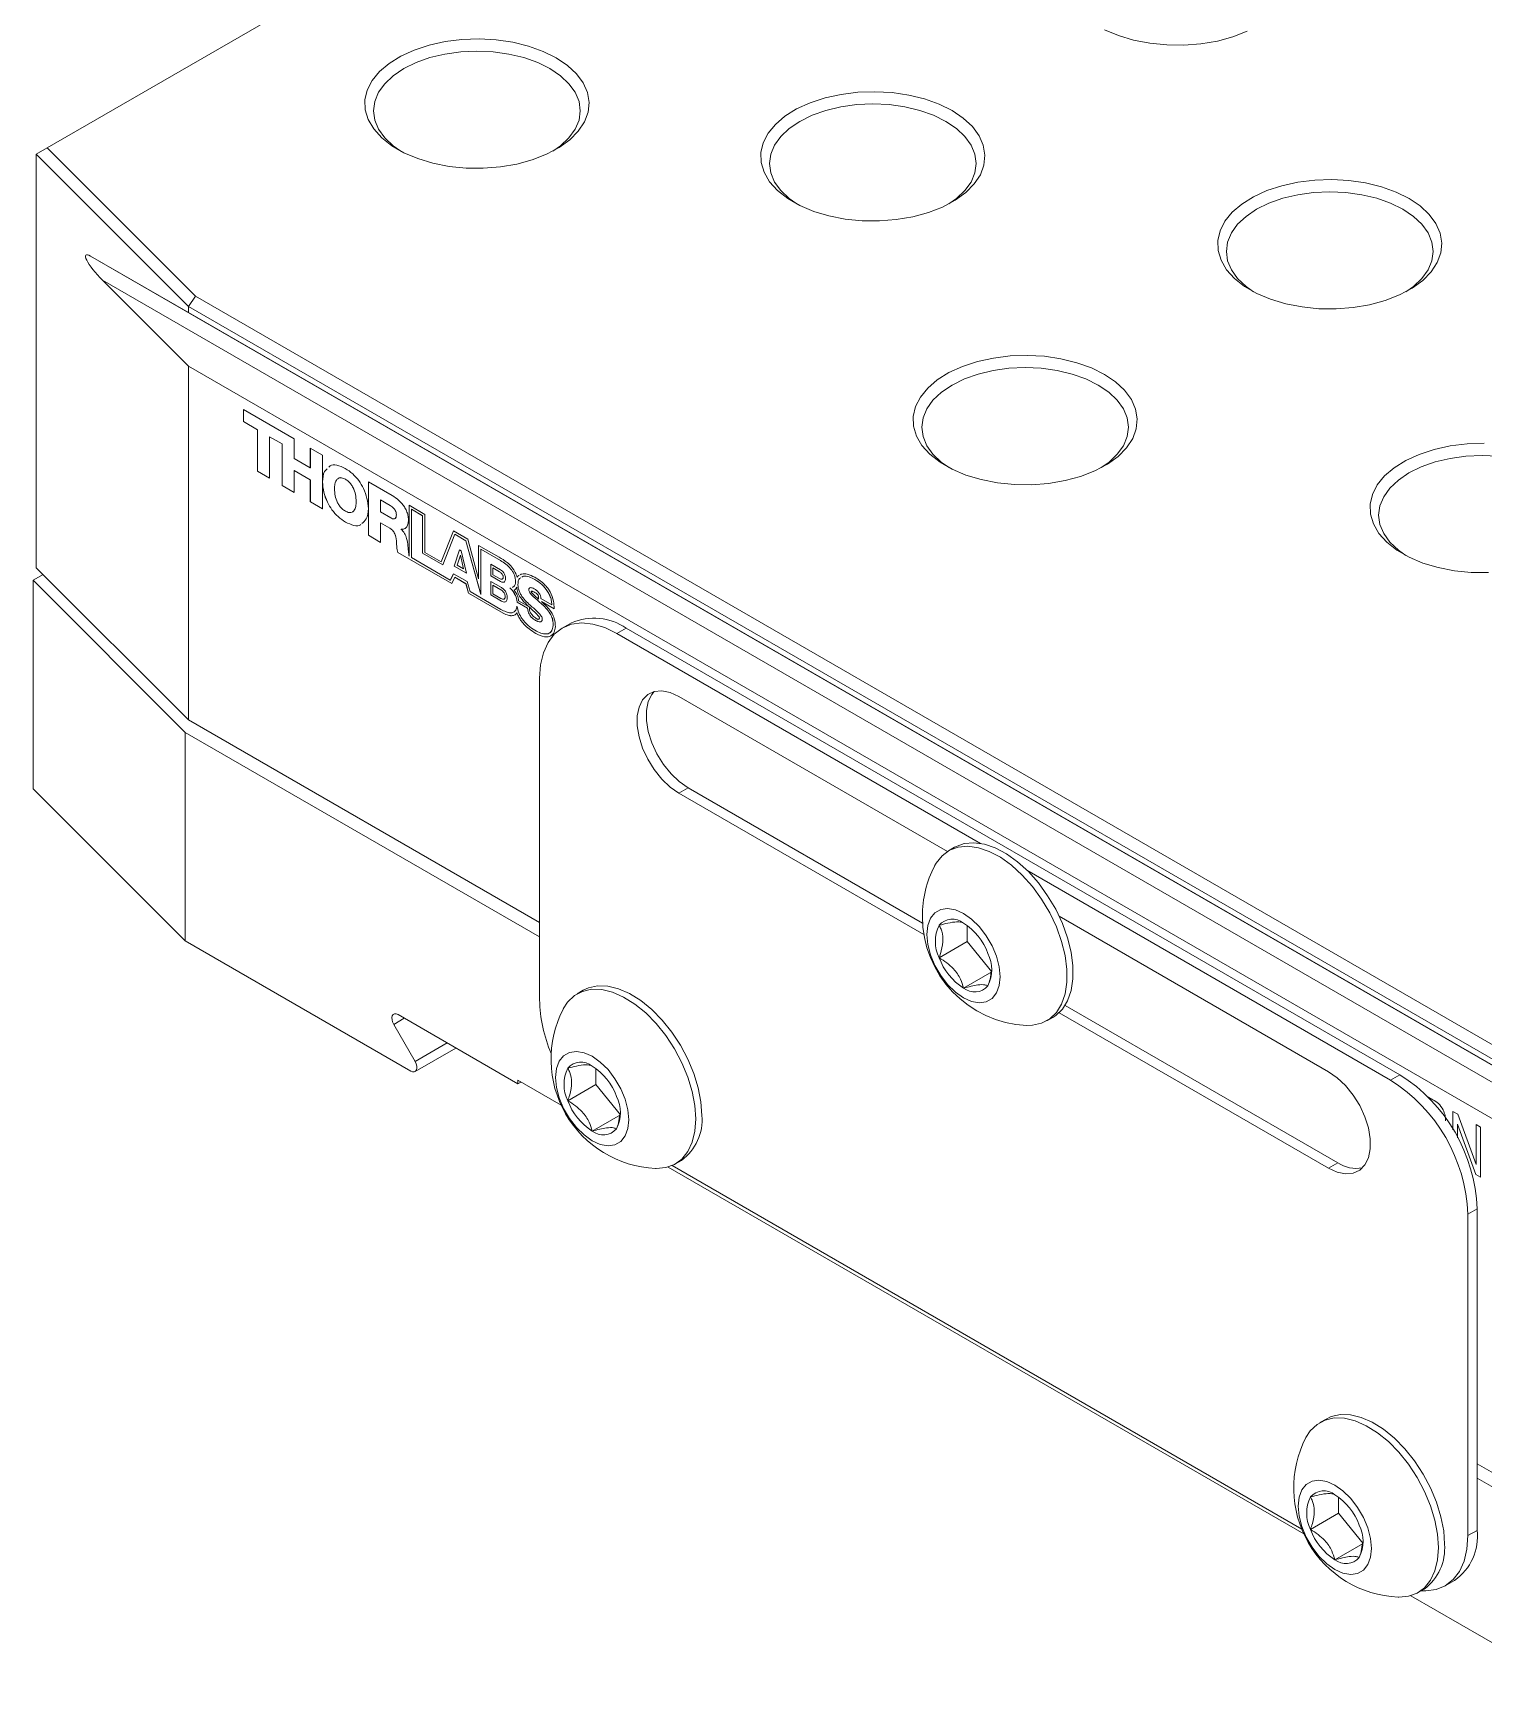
# Model space of a CAD drawing. Header units: millimetres. Extents: x 2 to 278, y 1 to 215.
# Drawn here: x 235.63 to 249.66, y 144.01 to 160.01 of the extents above; entities that cross this region are included whole.
import ezdxf

# ---------------------------------------------------------------- set-up
doc = ezdxf.new("R2010")
doc.units = ezdxf.units.MM

msp = doc.modelspace()

# ---------------------------------------------------------------- linework, layer by layer
at = {"color": 7, "linetype": 'Continuous', "lineweight": 18}
for p, q in [((246.557, 165.134), (235.766, 158.904)), ((235.766, 158.904), (235.66, 158.843)), ((237.132, 157.371), (235.66, 158.843)), ((235.66, 154.843), (235.66, 158.843)), ((235.766, 158.904), (237.2, 157.47)), ((236.185, 157.858), (254.786, 147.119)), ((236.185, 157.858), (237.132, 157.311)), ((254.586, 147.068), (236.3, 157.624)), ((237.132, 156.792), (236.3, 157.624)), ((237.132, 157.371), (237.2, 157.47)), ((253.145, 148.127), (237.132, 157.371)), ((237.132, 157.371), (237.132, 157.311)), ((237.2, 157.47), (253.197, 148.235)), ((253.145, 148.067), (237.132, 157.311)), ((253.145, 147.548), (237.132, 156.792)), ((237.132, 156.792), (237.132, 153.371)), ((237.666, 156.372), (238.157, 156.088)), ((237.666, 156.256), (237.666, 156.372)), ((237.666, 156.256), (237.666, 156.372)), ((237.8, 156.178), (237.666, 156.256)), ((237.8, 156.178), (237.666, 156.256)), ((237.666, 156.256), (237.666, 156.256)), ((237.8, 155.776), (237.8, 156.178)), ((237.8, 155.776), (237.8, 156.178)), ((237.8, 156.178), (237.8, 156.178)), ((237.918, 156.11), (237.918, 155.708)), ((238.039, 156.04), (237.918, 156.11)), ((238.039, 156.04), (237.918, 156.11)), ((237.918, 156.11), (237.918, 156.11)), ((238.157, 156.088), (238.157, 155.899)), ((238.039, 155.638), (238.039, 156.04)), ((238.039, 155.638), (238.039, 156.04)), ((238.039, 156.04), (238.039, 156.04)), ((238.311, 155.999), (238.429, 155.931)), ((238.311, 155.81), (238.311, 155.999)), ((238.312, 155.81), (238.312, 155.999)), ((238.429, 155.931), (238.429, 155.413)), ((237.918, 155.708), (237.8, 155.776)), ((237.918, 155.708), (237.8, 155.776)), ((237.8, 155.776), (237.8, 155.776)), ((238.157, 155.899), (238.311, 155.81)), ((238.157, 155.783), (238.157, 155.57)), ((238.311, 155.694), (238.157, 155.783)), ((238.312, 155.694), (238.157, 155.783)), ((238.157, 155.783), (238.157, 155.783)), ((238.312, 155.81), (238.311, 155.81)), ((238.157, 155.57), (238.039, 155.638)), ((238.157, 155.57), (238.039, 155.638)), ((238.039, 155.638), (238.039, 155.638)), ((238.311, 155.48), (238.311, 155.694)), ((238.312, 155.694), (238.311, 155.694)), ((238.312, 155.481), (238.312, 155.694)), ((238.43, 155.672), (238.43, 155.672)), ((238.651, 155.699), (238.651, 155.698)), ((238.873, 155.675), (239.103, 155.542)), ((238.873, 155.156), (238.873, 155.675)), ((238.873, 155.156), (238.873, 155.675)), ((238.312, 155.481), (238.311, 155.48)), ((238.429, 155.413), (238.311, 155.48)), ((238.429, 155.413), (238.312, 155.481)), ((238.755, 155.484), (238.755, 155.484)), ((239.084, 155.445), (238.991, 155.499)), ((238.991, 155.499), (238.991, 155.382)), ((239.084, 155.445), (238.991, 155.499)), ((238.991, 155.499), (238.991, 155.499)), ((239.42, 155.359), (239.268, 155.447)), ((239.268, 155.447), (239.268, 154.953)), ((239.268, 155.447), (239.268, 154.953)), ((238.991, 155.382), (239.089, 155.325)), ((239.084, 155.445), (239.084, 155.445)), ((239.144, 155.355), (239.144, 155.355)), ((239.292, 155.408), (239.397, 155.347)), ((239.292, 154.94), (239.292, 155.408)), ((239.292, 155.408), (239.397, 155.346)), ((239.292, 155.408), (239.292, 155.408)), ((239.397, 155.347), (239.397, 154.984)), ((239.397, 155.347), (239.397, 155.346)), ((239.397, 155.346), (239.397, 154.984)), ((239.42, 154.989), (239.42, 155.359)), ((238.651, 155.284), (238.651, 155.284)), ((238.991, 155.088), (238.873, 155.156)), ((238.991, 155.088), (238.873, 155.156)), ((238.873, 155.156), (238.873, 155.156)), ((238.991, 155.277), (238.991, 155.088)), ((239.08, 155.226), (238.991, 155.277)), ((239.08, 155.226), (238.991, 155.277)), ((238.991, 155.277), (238.991, 155.277)), ((239.08, 155.226), (239.08, 155.226)), ((239.19, 155.216), (239.19, 155.214)), ((239.19, 155.216), (239.19, 155.216)), ((239.697, 155.199), (239.576, 154.899)), ((239.697, 155.199), (239.576, 154.899)), ((239.592, 154.872), (239.71, 155.166)), ((239.836, 155.119), (239.697, 155.199)), ((239.71, 155.166), (239.817, 155.104)), ((239.71, 155.166), (239.817, 155.104)), ((239.71, 155.166), (239.71, 155.166)), ((239.145, 155.082), (239.145, 155.082)), ((239.682, 154.689), (239.159, 154.991)), ((239.682, 154.689), (239.159, 154.991)), ((239.159, 154.991), (239.159, 154.991)), ((239.397, 154.984), (239.592, 154.872)), ((239.397, 154.984), (239.592, 154.872)), ((239.397, 154.984), (239.397, 154.984)), ((239.576, 154.899), (239.42, 154.989)), ((239.756, 155.016), (239.703, 154.859)), ((239.756, 155.016), (239.703, 154.859)), ((239.756, 155.016), (239.772, 155.007)), ((239.772, 155.007), (239.824, 154.79)), ((239.817, 155.104), (239.96, 154.586)), ((239.817, 155.104), (239.96, 154.585)), ((239.817, 155.104), (239.817, 155.104)), ((239.939, 154.736), (239.836, 155.119)), ((240.137, 154.945), (239.939, 155.059)), ((239.939, 155.059), (239.939, 154.736)), ((239.939, 155.059), (239.939, 154.736)), ((239.96, 155.022), (240.15, 154.912)), ((239.96, 155.022), (239.96, 155.021)), ((239.96, 154.585), (239.96, 155.021)), ((239.96, 155.021), (240.15, 154.912)), ((237.132, 153.371), (235.66, 154.843)), ((239.268, 154.953), (239.268, 154.953)), ((239.666, 154.723), (239.292, 154.94)), ((239.576, 154.899), (239.576, 154.899)), ((239.824, 154.79), (239.703, 154.859)), ((239.824, 154.79), (239.703, 154.859)), ((239.703, 154.859), (239.703, 154.859)), ((239.763, 154.963), (239.731, 154.868)), ((239.731, 154.868), (239.794, 154.832)), ((239.794, 154.832), (239.763, 154.963)), ((239.763, 154.963), (239.763, 154.963)), ((239.794, 154.832), (239.763, 154.963)), ((239.794, 154.832), (239.794, 154.832)), ((240.057, 154.878), (240.151, 154.823)), ((240.057, 154.764), (240.057, 154.878)), ((240.057, 154.764), (240.057, 154.878)), ((240.143, 154.803), (240.077, 154.841)), ((240.077, 154.841), (240.077, 154.775)), ((240.143, 154.803), (240.077, 154.841)), ((240.077, 154.841), (240.077, 154.841)), ((240.15, 154.912), (240.15, 154.912)), ((235.726, 154.777), (235.63, 154.722)), ((235.63, 154.722), (237.102, 153.25)), ((235.63, 152.704), (235.63, 154.722)), ((239.697, 154.784), (239.666, 154.723)), ((239.667, 154.723), (239.666, 154.723)), ((239.697, 154.784), (239.667, 154.723)), ((239.682, 154.689), (239.709, 154.75)), ((239.828, 154.709), (239.697, 154.784)), ((239.709, 154.75), (239.817, 154.687)), ((239.709, 154.75), (239.818, 154.688)), ((239.709, 154.75), (239.709, 154.75)), ((239.818, 154.688), (239.817, 154.687)), ((239.817, 154.687), (239.843, 154.596)), ((239.818, 154.688), (239.843, 154.596)), ((239.859, 154.612), (239.828, 154.709)), ((239.939, 154.736), (239.939, 154.736)), ((240.151, 154.71), (240.057, 154.764)), ((240.151, 154.71), (240.057, 154.764)), ((240.057, 154.764), (240.057, 154.764)), ((240.057, 154.71), (240.161, 154.65)), ((240.057, 154.71), (240.057, 154.579)), ((240.057, 154.71), (240.057, 154.58)), ((240.077, 154.775), (240.143, 154.738)), ((240.155, 154.629), (240.077, 154.674)), ((240.077, 154.674), (240.077, 154.59)), ((240.155, 154.629), (240.077, 154.674)), ((240.077, 154.674), (240.077, 154.674)), ((240.143, 154.803), (240.143, 154.803)), ((240.151, 154.71), (240.151, 154.71)), ((240.178, 154.75), (240.177, 154.75)), ((240.297, 154.71), (240.297, 154.71)), ((240.308, 154.653), (240.308, 154.653)), ((240.312, 154.751), (240.312, 154.751)), ((240.485, 154.728), (240.485, 154.728)), ((239.843, 154.596), (240.178, 154.403)), ((239.843, 154.596), (240.178, 154.403)), ((239.843, 154.596), (239.843, 154.596)), ((240.155, 154.44), (239.859, 154.612)), ((240.161, 154.519), (240.057, 154.58)), ((240.057, 154.58), (240.057, 154.579)), ((240.161, 154.519), (240.057, 154.579)), ((240.077, 154.59), (240.155, 154.545)), ((240.155, 154.629), (240.155, 154.629)), ((240.161, 154.519), (240.161, 154.519)), ((240.197, 154.563), (240.196, 154.563)), ((240.313, 154.508), (240.414, 154.45)), ((240.313, 154.508), (240.414, 154.45)), ((240.313, 154.508), (240.313, 154.508)), ((240.429, 154.463), (240.326, 154.522)), ((240.426, 154.629), (240.426, 154.629)), ((240.485, 154.603), (240.485, 154.603)), ((240.519, 154.56), (240.519, 154.56)), ((240.52, 154.54), (240.52, 154.54)), ((240.648, 154.484), (240.542, 154.545)), ((240.543, 154.499), (240.543, 154.499)), ((240.547, 154.517), (240.67, 154.446)), ((240.547, 154.517), (240.67, 154.446)), ((240.547, 154.517), (240.547, 154.517)), ((240.178, 154.403), (240.178, 154.403)), ((240.311, 154.408), (240.311, 154.408)), ((240.409, 154.481), (240.409, 154.481)), ((240.414, 154.45), (240.414, 154.45)), ((240.429, 154.463), (240.429, 154.463)), ((240.431, 154.461), (240.431, 154.46)), ((240.49, 154.333), (240.49, 154.333)), ((240.529, 154.356), (240.529, 154.356)), ((240.648, 154.484), (240.648, 154.484)), ((240.492, 154.207), (240.492, 154.207)), ((240.661, 154.297), (240.661, 154.297)), ((240.838, 154.31), (240.748, 154.258)), ((241.278, 154.206), (241.367, 154.257)), ((241.278, 154.206), (244.795, 152.176)), ((241.367, 154.257), (248.85, 149.937)), ((240.529, 150.663), (240.529, 153.774)), ((241.876, 153.596), (244.474, 152.096)), ((240.529, 151.41), (237.132, 153.371)), ((237.102, 153.25), (240.529, 151.271)), ((237.102, 153.25), (237.102, 151.232)), ((237.102, 151.232), (235.63, 152.704)), ((241.876, 152.663), (241.966, 152.714)), ((244.247, 151.294), (241.876, 152.663)), ((244.234, 151.405), (241.966, 152.714)), ((244.544, 152.138), (244.486, 152.104)), ((245.244, 151.916), (248.761, 149.886)), ((245.556, 151.472), (248.162, 149.967)), ((244.667, 151.381), (244.667, 151.226)), ((239.283, 149.973), (237.102, 151.232)), ((244.667, 151.226), (244.395, 151.069)), ((244.667, 151.226), (244.903, 150.933)), ((244.903, 150.933), (244.63, 150.776)), ((240.952, 150.755), (240.894, 150.721)), ((239.118, 150.425), (239.22, 150.484)), ((239.16, 150.519), (240.319, 149.85)), ((245.436, 150.458), (245.494, 150.492)), ((248.162, 149.034), (245.556, 150.538)), ((248.252, 149.085), (245.613, 150.609)), ((239.325, 150.067), (239.118, 150.425)), ((239.325, 150.067), (239.635, 150.245)), ((239.325, 149.969), (239.719, 150.196)), ((240.738, 149.643), (240.319, 149.885)), ((240.319, 149.885), (240.319, 149.85)), ((240.319, 149.85), (240.349, 149.867)), ((241.075, 149.843), (240.803, 149.686)), ((241.075, 149.998), (241.075, 149.843)), ((241.075, 149.843), (241.311, 149.55)), ((248.761, 149.886), (248.85, 149.937)), ((249.117, 149.726), (249.17, 149.696)), ((241.311, 149.55), (241.038, 149.393)), ((249.365, 149.583), (249.411, 149.557)), ((249.365, 149.404), (249.365, 149.583)), ((249.365, 149.404), (249.365, 149.583)), ((249.411, 149.557), (249.588, 149.069)), ((249.408, 149.46), (249.408, 149.327)), ((249.585, 148.972), (249.408, 149.46)), ((249.585, 148.972), (249.408, 149.46)), ((249.408, 149.46), (249.408, 149.46)), ((249.588, 149.455), (249.632, 149.429)), ((249.588, 149.069), (249.588, 149.455)), ((249.588, 149.069), (249.588, 149.455)), ((249.632, 149.429), (249.632, 148.946)), ((247.922, 145.496), (241.773, 149.045)), ((247.902, 145.543), (241.811, 149.059)), ((241.844, 149.075), (241.902, 149.109)), ((248.162, 149.034), (248.252, 149.085)), ((249.588, 149.069), (249.588, 149.069)), ((249.632, 148.946), (249.585, 148.972)), ((249.632, 148.946), (249.585, 148.972)), ((249.585, 148.972), (249.585, 148.972)), ((249.51, 148.59), (249.599, 148.641)), ((249.51, 148.59), (249.51, 145.479)), ((249.599, 148.641), (249.599, 145.53)), ((248.137, 146.607), (248.078, 146.574)), ((253.145, 144.127), (249.599, 146.174)), ((249.599, 146.036), (253.115, 144.006)), ((248.259, 145.85), (248.259, 145.696)), ((248.259, 145.696), (247.987, 145.539)), ((248.259, 145.696), (248.495, 145.403)), ((249.51, 145.479), (249.599, 145.53)), ((248.495, 145.403), (248.223, 145.246)), ((249.29, 144.994), (249.379, 145.046)), ((249.898, 144.355), (248.957, 144.898)), ((249.028, 144.928), (249.086, 144.962))]:
    msp.add_line(p, q, dxfattribs=at)
at = {"color": 7, "linetype": 'Continuous', "lineweight": 18, "flags": 128}
for points in [[(240.69, 159.775), (240.798, 159.702), (240.886, 159.621), (240.951, 159.533), (240.992, 159.44), (241.008, 159.344), (240.998, 159.249), (240.963, 159.155), (240.904, 159.065), (240.822, 158.982), (240.719, 158.907), (240.597, 158.842), (240.459, 158.788), (240.309, 158.747), (240.15, 158.72), (239.985, 158.707), (239.819, 158.709), (239.656, 158.725), (239.498, 158.756), (239.351, 158.8), (239.217, 158.857), (239.1, 158.925), (239.002, 159.002), (238.925, 159.087), (238.872, 159.178), (238.843, 159.272), (238.84, 159.368), (238.862, 159.463), (238.91, 159.555), (238.98, 159.642), (239.073, 159.721), (239.186, 159.792), (239.316, 159.851), (239.461, 159.899), (239.616, 159.933), (239.778, 159.953), (239.944, 159.958), (240.109, 159.949), (240.27, 159.926), (240.423, 159.888), (240.564, 159.837), (240.69, 159.775)], [(247.374, 160.032), (247.236, 159.979), (247.086, 159.938), (246.926, 159.911), (246.762, 159.898), (246.596, 159.9), (246.432, 159.916), (246.275, 159.947), (246.128, 159.991), (245.994, 160.047)], [(240.63, 159.671), (240.511, 159.73), (240.377, 159.777), (240.232, 159.812), (240.08, 159.833), (239.923, 159.84), (239.767, 159.833), (239.614, 159.812), (239.469, 159.777), (239.335, 159.73), (239.216, 159.671), (239.114, 159.602), (239.032, 159.525), (238.972, 159.442), (238.935, 159.353), (238.923, 159.263), (238.935, 159.173), (238.972, 159.085), (239.032, 159.001), (239.114, 158.924), (239.187, 158.872)], [(240.659, 158.872), (240.732, 158.924), (240.814, 159.001), (240.874, 159.085), (240.911, 159.173), (240.923, 159.263), (240.911, 159.353), (240.874, 159.442), (240.814, 159.525), (240.732, 159.602), (240.63, 159.671)], [(244.52, 159.265), (244.628, 159.192), (244.716, 159.111), (244.781, 159.022), (244.822, 158.929), (244.838, 158.834), (244.828, 158.738), (244.794, 158.645), (244.734, 158.555), (244.652, 158.472), (244.549, 158.397), (244.427, 158.331), (244.29, 158.278), (244.139, 158.237), (243.98, 158.21), (243.816, 158.197), (243.65, 158.199), (243.486, 158.215), (243.329, 158.246), (243.181, 158.29), (243.047, 158.347), (242.93, 158.414), (242.832, 158.492), (242.755, 158.577), (242.702, 158.668), (242.674, 158.762), (242.67, 158.858), (242.693, 158.953), (242.74, 159.045), (242.811, 159.132), (242.903, 159.211), (243.016, 159.281), (243.146, 159.341), (243.291, 159.388), (243.446, 159.422), (243.608, 159.443), (243.774, 159.448), (243.939, 159.439), (244.1, 159.415), (244.253, 159.378), (244.394, 159.327), (244.52, 159.265)], [(244.46, 159.161), (244.341, 159.22), (244.207, 159.267), (244.062, 159.302), (243.91, 159.323), (243.753, 159.33), (243.597, 159.323), (243.444, 159.302), (243.299, 159.267), (243.166, 159.22), (243.046, 159.161), (242.944, 159.092), (242.862, 159.015), (242.802, 158.931), (242.766, 158.843), (242.753, 158.753), (242.766, 158.663), (242.802, 158.574), (242.862, 158.491), (242.944, 158.414), (243.017, 158.362)], [(244.489, 158.362), (244.562, 158.414), (244.644, 158.491), (244.704, 158.574), (244.741, 158.663), (244.753, 158.753), (244.741, 158.843), (244.704, 158.931), (244.644, 159.015), (244.562, 159.092), (244.46, 159.161)], [(248.94, 158.414), (249.048, 158.342), (249.135, 158.26), (249.2, 158.172), (249.241, 158.079), (249.257, 157.984), (249.248, 157.888), (249.213, 157.794), (249.154, 157.705), (249.072, 157.621), (248.969, 157.546), (248.847, 157.481), (248.709, 157.427), (248.559, 157.386), (248.4, 157.359), (248.235, 157.346), (248.069, 157.348), (247.905, 157.365), (247.748, 157.395), (247.601, 157.44), (247.467, 157.496), (247.349, 157.564), (247.251, 157.641), (247.175, 157.726), (247.122, 157.817), (247.093, 157.912), (247.09, 158.008), (247.112, 158.103), (247.159, 158.194), (247.23, 158.281), (247.323, 158.361), (247.436, 158.431), (247.566, 158.491), (247.71, 158.538), (247.865, 158.572), (248.028, 158.592), (248.193, 158.598), (248.359, 158.588), (248.52, 158.565), (248.673, 158.527), (248.814, 158.477), (248.94, 158.414)], [(248.88, 158.311), (248.761, 158.369), (248.627, 158.417), (248.482, 158.451), (248.329, 158.473), (248.173, 158.48), (248.016, 158.473), (247.864, 158.451), (247.719, 158.417), (247.585, 158.369), (247.466, 158.311), (247.364, 158.242), (247.282, 158.165), (247.222, 158.081), (247.185, 157.993), (247.173, 157.902), (247.185, 157.812), (247.222, 157.724), (247.282, 157.64), (247.364, 157.563), (247.437, 157.512)], [(248.909, 157.512), (248.982, 157.563), (249.064, 157.64), (249.124, 157.724), (249.16, 157.812), (249.173, 157.902), (249.16, 157.993), (249.124, 158.081), (249.064, 158.165), (248.982, 158.242), (248.88, 158.311)], [(245.993, 156.713), (246.102, 156.641), (246.189, 156.559), (246.254, 156.471), (246.295, 156.378), (246.311, 156.283), (246.301, 156.187), (246.267, 156.093), (246.208, 156.004), (246.125, 155.92), (246.022, 155.845), (245.9, 155.78), (245.763, 155.726), (245.613, 155.686), (245.453, 155.658), (245.289, 155.646), (245.123, 155.647), (244.959, 155.664), (244.802, 155.695), (244.654, 155.739), (244.52, 155.795), (244.403, 155.863), (244.305, 155.94), (244.228, 156.026), (244.175, 156.116), (244.147, 156.211), (244.144, 156.307), (244.166, 156.402), (244.213, 156.494), (244.284, 156.58), (244.377, 156.66), (244.489, 156.73), (244.62, 156.79), (244.764, 156.837), (244.919, 156.871), (245.081, 156.891), (245.247, 156.897), (245.413, 156.888), (245.573, 156.864), (245.726, 156.826), (245.867, 156.776), (245.993, 156.713)], [(245.934, 156.61), (245.814, 156.669), (245.68, 156.716), (245.535, 156.751), (245.383, 156.772), (245.226, 156.779), (245.07, 156.772), (244.917, 156.751), (244.772, 156.716), (244.639, 156.669), (244.519, 156.61), (244.417, 156.541), (244.335, 156.464), (244.275, 156.38), (244.239, 156.292), (244.226, 156.202), (244.239, 156.111), (244.275, 156.023), (244.335, 155.94), (244.417, 155.862), (244.491, 155.811)], [(245.962, 155.811), (246.035, 155.862), (246.117, 155.94), (246.178, 156.023), (246.214, 156.111), (246.226, 156.202), (246.214, 156.292), (246.178, 156.38), (246.117, 156.464), (246.035, 156.541), (245.934, 156.61)], [(249.708, 154.795), (249.542, 154.797), (249.379, 154.813), (249.221, 154.844), (249.074, 154.888), (248.94, 154.945), (248.822, 155.013), (248.724, 155.09), (248.648, 155.175), (248.595, 155.266), (248.566, 155.36), (248.563, 155.456), (248.585, 155.551), (248.632, 155.643), (248.703, 155.73), (248.796, 155.809), (248.909, 155.88), (249.039, 155.939), (249.183, 155.987), (249.338, 156.021), (249.501, 156.041), (249.667, 156.046)], [(250.353, 155.759), (250.234, 155.818), (250.1, 155.866), (249.955, 155.9), (249.802, 155.921), (249.646, 155.928), (249.489, 155.921), (249.337, 155.9), (249.192, 155.866), (249.058, 155.818), (248.939, 155.759), (248.837, 155.69), (248.755, 155.613), (248.695, 155.53), (248.658, 155.441), (248.646, 155.351), (248.658, 155.261), (248.695, 155.173), (248.755, 155.089), (248.837, 155.012), (248.91, 154.96)], [(240.529, 153.774), (240.538, 153.904), (240.566, 154.02), (240.611, 154.119), (240.672, 154.199), (240.748, 154.258), (240.838, 154.295), (240.938, 154.308), (241.046, 154.297), (241.161, 154.263), (241.278, 154.206)], [(241.876, 152.663), (241.792, 152.721), (241.712, 152.798), (241.639, 152.889), (241.576, 152.99), (241.526, 153.098), (241.492, 153.207), (241.474, 153.313), (241.474, 153.41), (241.492, 153.495), (241.526, 153.565), (241.576, 153.615), (241.639, 153.644), (241.712, 153.651), (241.792, 153.634), (241.876, 153.596)], [(241.966, 152.714), (241.881, 152.773), (241.801, 152.849), (241.728, 152.94), (241.665, 153.042), (241.616, 153.15), (241.581, 153.259), (241.564, 153.364), (241.564, 153.462), (241.581, 153.547), (241.616, 153.616), (241.639, 153.644)], [(245.243, 150.414), (245.297, 150.416), (245.386, 150.435), (245.464, 150.477), (245.529, 150.539), (245.579, 150.62), (245.613, 150.719), (245.631, 150.832), (245.631, 150.957), (245.613, 151.09), (245.579, 151.228), (245.529, 151.368), (245.464, 151.505), (245.386, 151.637), (245.297, 151.759), (245.199, 151.869), (245.095, 151.964), (244.988, 152.041), (244.88, 152.098), (244.774, 152.134), (244.673, 152.148), (244.579, 152.14), (244.496, 152.109), (244.424, 152.057), (244.366, 151.985), (244.351, 151.959)], [(245.494, 150.492), (245.522, 150.51), (245.587, 150.573), (245.637, 150.654), (245.672, 150.753), (245.689, 150.866), (245.689, 150.991), (245.672, 151.124), (245.637, 151.262), (245.587, 151.402), (245.522, 151.539), (245.444, 151.67), (245.355, 151.793), (245.258, 151.903), (245.154, 151.997), (245.046, 152.074), (244.938, 152.132), (244.832, 152.168), (244.731, 152.182), (244.638, 152.174), (244.554, 152.143), (244.544, 152.138)], [(244.277, 151.294), (244.286, 151.199), (244.312, 151.097), (244.354, 150.995), (244.41, 150.898), (244.477, 150.811), (244.552, 150.738), (244.63, 150.682), (244.709, 150.647), (244.784, 150.634), (244.851, 150.644), (244.907, 150.676), (244.949, 150.729), (244.975, 150.801), (244.984, 150.886), (244.975, 150.982), (244.949, 151.084), (244.907, 151.185), (244.851, 151.282), (244.784, 151.37), (244.709, 151.443), (244.63, 151.499), (244.552, 151.534), (244.477, 151.547), (244.41, 151.537), (244.354, 151.504), (244.312, 151.451), (244.286, 151.38), (244.277, 151.294)], [(242.041, 149.51), (242.032, 149.64), (242.006, 149.776), (241.964, 149.915), (241.906, 150.054), (241.834, 150.189), (241.751, 150.316), (241.657, 150.433), (241.556, 150.535), (241.45, 150.622), (241.342, 150.689), (241.235, 150.736), (241.131, 150.761), (241.033, 150.764), (240.944, 150.744), (240.866, 150.703), (240.801, 150.641), (240.759, 150.576)], [(242.099, 149.544), (242.09, 149.674), (242.064, 149.81), (242.022, 149.949), (241.964, 150.088), (241.893, 150.223), (241.809, 150.35), (241.715, 150.466), (241.614, 150.569), (241.508, 150.655), (241.4, 150.723), (241.293, 150.769), (241.189, 150.795), (241.091, 150.798), (241.002, 150.778), (240.952, 150.755)], [(239.118, 150.425), (239.108, 150.448), (239.102, 150.47), (239.101, 150.491), (239.105, 150.508), (239.114, 150.52), (239.127, 150.527), (239.143, 150.526), (239.16, 150.519)], [(241.392, 149.503), (241.383, 149.599), (241.357, 149.701), (241.315, 149.802), (241.259, 149.899), (241.192, 149.987), (241.117, 150.06), (241.038, 150.116), (240.96, 150.151), (240.885, 150.164), (240.818, 150.154), (240.762, 150.121), (240.72, 150.068), (240.694, 149.997), (240.685, 149.911), (240.694, 149.815), (240.72, 149.714), (240.762, 149.612), (240.818, 149.515), (240.885, 149.428), (240.96, 149.355), (241.038, 149.299), (241.117, 149.264), (241.192, 149.251), (241.259, 149.261), (241.315, 149.293), (241.357, 149.346), (241.383, 149.418), (241.392, 149.503)], [(239.283, 149.973), (239.3, 149.966), (239.316, 149.966), (239.329, 149.972), (239.338, 149.984), (239.343, 150.001), (239.342, 150.022), (239.336, 150.044), (239.325, 150.067)], [(248.162, 149.967), (248.246, 149.908), (248.327, 149.832), (248.4, 149.741), (248.463, 149.639), (248.512, 149.532), (248.547, 149.423), (248.564, 149.317), (248.564, 149.22), (248.547, 149.134), (248.512, 149.065), (248.463, 149.015), (248.4, 148.986), (248.327, 148.979), (248.246, 148.995), (248.162, 149.034)], [(241.651, 149.031), (241.657, 149.031), (241.751, 149.039), (241.834, 149.07), (241.906, 149.122), (241.964, 149.194), (242.006, 149.285), (242.032, 149.391), (242.041, 149.51)], [(249.283, 145.397), (249.275, 145.526), (249.249, 145.662), (249.206, 145.802), (249.149, 145.94), (249.077, 146.075), (248.993, 146.203), (248.899, 146.319), (248.798, 146.422), (248.692, 146.508), (248.584, 146.575), (248.477, 146.622), (248.373, 146.647), (248.276, 146.65), (248.187, 146.631), (248.137, 146.607)], [(249.225, 145.363), (249.216, 145.492), (249.19, 145.629), (249.148, 145.768), (249.09, 145.907), (249.018, 146.042), (248.935, 146.169), (248.841, 146.285), (248.74, 146.388), (248.634, 146.474), (248.526, 146.542), (248.419, 146.588), (248.315, 146.614), (248.217, 146.617), (248.128, 146.597), (248.05, 146.555), (247.985, 146.493), (247.943, 146.428)], [(248.576, 145.356), (248.567, 145.452), (248.541, 145.553), (248.499, 145.655), (248.443, 145.752), (248.376, 145.839), (248.301, 145.913), (248.223, 145.968), (248.144, 146.003), (248.069, 146.016), (248.002, 146.006), (247.946, 145.974), (247.904, 145.921), (247.878, 145.85), (247.869, 145.764), (247.878, 145.668), (247.904, 145.567), (247.946, 145.465), (248.002, 145.368), (248.069, 145.281), (248.144, 145.207), (248.223, 145.152), (248.301, 145.117), (248.376, 145.104), (248.443, 145.114), (248.499, 145.146), (248.541, 145.199), (248.567, 145.27), (248.576, 145.356)], [(248.835, 144.884), (248.841, 144.884), (248.935, 144.892), (249.018, 144.923), (249.09, 144.975), (249.148, 145.047), (249.19, 145.137), (249.216, 145.244), (249.225, 145.363)], [(249.51, 145.479), (249.5, 145.349), (249.473, 145.233), (249.428, 145.133), (249.367, 145.053), (249.29, 144.994), (249.201, 144.958), (249.101, 144.945), (249.059, 144.946)]]:
    msp.add_lwpolyline(points, dxfattribs=at)
at = {"color": 7, "linetype": 'Continuous', "lineweight": 18}
for centre, radius, start, end in [((241.056, 153.815), 0.54, 54.8748, 113.8147), ((245.289, 151.471), 1.057, 152.5193, 180), ((245.289, 151.471), 1.057, 180, 267.4753), ((244.709, 151.226), 0.351, 153.4364, 206.5636), ((244.523, 151.274), 0.169, 50.7518, 139.4672), ((244.312, 150.907), 0.591, 20.2271, 57.362), ((244.949, 151.274), 0.591, 200.2271, 237.362), ((244.552, 150.954), 0.351, 333.4364, 26.5636), ((241.943, 150.696), 1.414, 181.3376, 203.0014), ((244.738, 150.907), 0.169, 230.7518, 319.4672), ((241.697, 150.088), 1.057, 152.5193, 267.4753), ((240.931, 149.891), 0.169, 50.7518, 139.4672), ((240.72, 149.524), 0.591, 20.2271, 57.362), ((241.117, 149.843), 0.351, 153.4364, 206.5636), ((247.896, 148.522), 1.615, 2.3869, 57.6131), ((247.986, 148.574), 1.615, 2.3869, 57.6131), ((241.357, 149.891), 0.591, 200.2271, 237.362), ((240.96, 149.571), 0.351, 333.4364, 26.5636), ((241.618, 149.5), 0.483, 306.0588, 5.2534), ((241.145, 149.524), 0.169, 230.7518, 319.4672), ((248.43, 149.354), 0.322, 236.4866, 280.4264), ((248.881, 145.94), 1.057, 152.5193, 267.4753), ((248.301, 145.696), 0.351, 153.4364, 206.5636), ((248.116, 145.743), 0.169, 50.7518, 139.4672), ((247.904, 145.377), 0.591, 20.2271, 57.362), ((248.541, 145.743), 0.591, 200.2271, 237.362), ((248.144, 145.424), 0.351, 333.4364, 26.5636), ((249.083, 145.472), 0.519, 304.8612, 6.4509), ((248.802, 145.352), 0.483, 306.0588, 5.2534), ((248.33, 145.377), 0.169, 230.7518, 319.4672)]:
    msp.add_arc(centre, radius, start, end, dxfattribs=at)
msp.add_ellipse((236.3, 157.693), major_axis=(-0.16, 0.175), ratio=0.201938, start_param=5.715061, end_param=8.071255, dxfattribs=at)
for points, knots in [([(238.43, 155.672), (238.432, 155.71), (238.435, 155.765), (238.466, 155.791), (238.475, 155.798)], [0, 0, 0, 0, 0.701125, 1, 1, 1, 1]), ([(238.43, 155.672), (238.432, 155.71), (238.435, 155.765), (238.466, 155.791), (238.475, 155.798)], [0, 0, 0, 0, 0.701516, 1, 1, 1, 1]), ([(238.491, 155.816), (238.495, 155.821), (238.513, 155.841), (238.571, 155.84), (238.623, 155.816), (238.65, 155.803)], [0, 0, 0, 0, 0.117599, 0.533452, 1, 1, 1, 1]), ([(238.65, 155.803), (238.675, 155.787), (238.72, 155.757), (238.782, 155.688), (238.831, 155.606), (238.865, 155.51), (238.87, 155.448), (238.873, 155.415)], [0, 0, 0, 0, 0.204471, 0.387871, 0.56351, 0.774416, 1, 1, 1, 1]), ([(238.651, 155.284), (238.627, 155.3), (238.581, 155.331), (238.52, 155.4), (238.472, 155.482), (238.437, 155.578), (238.432, 155.64), (238.43, 155.672)], [0, 0, 0, 0, 0.204508, 0.38796, 0.56363, 0.774512, 1, 1, 1, 1]), ([(238.651, 155.284), (238.627, 155.3), (238.581, 155.331), (238.52, 155.4), (238.472, 155.482), (238.438, 155.578), (238.432, 155.64), (238.43, 155.672)], [0, 0, 0, 0, 0.204508, 0.38796, 0.56363, 0.774512, 1, 1, 1, 1]), ([(238.651, 155.698), (238.638, 155.705), (238.613, 155.716), (238.583, 155.711), (238.561, 155.689), (238.548, 155.653), (238.546, 155.621), (238.546, 155.605)], [0, 0, 0, 0, 0.200879, 0.378022, 0.553533, 0.77136, 1, 1, 1, 1]), ([(238.651, 155.699), (238.638, 155.704), (238.614, 155.716), (238.588, 155.714), (238.579, 155.704), (238.577, 155.702)], [0, 0, 0, 0, 0.45674, 0.85951, 1, 1, 1, 1]), ([(238.755, 155.484), (238.754, 155.506), (238.752, 155.548), (238.732, 155.608), (238.706, 155.65), (238.68, 155.679), (238.661, 155.692), (238.651, 155.699)], [0, 0, 0, 0, 0.289137, 0.55879, 0.69586, 0.838853, 1, 1, 1, 1]), ([(238.755, 155.484), (238.754, 155.506), (238.752, 155.548), (238.732, 155.607), (238.706, 155.65), (238.68, 155.679), (238.661, 155.692), (238.651, 155.698)], [0, 0, 0, 0, 0.289137, 0.55879, 0.69586, 0.838853, 1, 1, 1, 1]), ([(238.546, 155.605), (238.547, 155.583), (238.549, 155.541), (238.569, 155.482), (238.595, 155.439), (238.621, 155.41), (238.64, 155.397), (238.651, 155.391)], [0, 0, 0, 0, 0.289123, 0.558793, 0.695872, 0.838864, 1, 1, 1, 1]), ([(238.651, 155.391), (238.663, 155.384), (238.688, 155.373), (238.718, 155.378), (238.74, 155.4), (238.753, 155.436), (238.755, 155.468), (238.755, 155.484)], [0, 0, 0, 0, 0.200891, 0.378037, 0.55355, 0.771375, 1, 1, 1, 1]), ([(238.724, 155.387), (238.729, 155.391), (238.742, 155.402), (238.753, 155.436), (238.755, 155.468), (238.755, 155.484)], [0, 0, 0, 0, 0.20307, 0.591895, 1, 1, 1, 1]), ([(239.103, 155.542), (239.125, 155.528), (239.167, 155.5), (239.216, 155.444), (239.244, 155.391), (239.259, 155.347), (239.26, 155.32), (239.261, 155.305)], [0, 0, 0, 0, 0.288451, 0.557374, 0.694678, 0.838281, 1, 1, 1, 1]), ([(238.873, 155.415), (238.87, 155.378), (238.864, 155.314), (238.826, 155.284), (238.811, 155.272)], [0, 0, 0, 0, 0.582478, 1, 1, 1, 1]), ([(239.144, 155.355), (239.143, 155.362), (239.142, 155.375), (239.134, 155.396), (239.122, 155.415), (239.104, 155.432), (239.091, 155.441), (239.084, 155.445)], [0, 0, 0, 0, 0.1970293, 0.3714319, 0.5434083, 0.7603083, 1, 1, 1, 1]), ([(239.144, 155.355), (239.143, 155.362), (239.142, 155.375), (239.134, 155.396), (239.121, 155.415), (239.104, 155.432), (239.091, 155.441), (239.084, 155.445)], [0, 0, 0, 0, 0.1970293, 0.3714319, 0.5434083, 0.7603083, 1, 1, 1, 1]), ([(239.089, 155.325), (239.095, 155.322), (239.107, 155.316), (239.122, 155.314), (239.134, 155.319), (239.142, 155.333), (239.143, 155.347), (239.144, 155.355)], [0, 0, 0, 0, 0.2111292, 0.3927062, 0.559913, 0.7634359, 1, 1, 1, 1]), ([(239.123, 155.316), (239.127, 155.317), (239.135, 155.319), (239.142, 155.333), (239.143, 155.347), (239.144, 155.355)], [0, 0, 0, 0, 0.2527235, 0.5983095, 1, 1, 1, 1]), ([(239.261, 155.305), (239.26, 155.29), (239.258, 155.261), (239.242, 155.231), (239.219, 155.215), (239.2, 155.216), (239.19, 155.216)], [0, 0, 0, 0, 0.2829133, 0.557634, 0.7735659, 1, 1, 1, 1]), ([(238.801, 155.261), (238.8, 155.26), (238.785, 155.244), (238.731, 155.248), (238.679, 155.272), (238.651, 155.284)], [0, 0, 0, 0, 0.024869, 0.484426, 1, 1, 1, 1]), ([(238.801, 155.261), (238.8, 155.26), (238.785, 155.244), (238.731, 155.248), (238.679, 155.272), (238.651, 155.284)], [0, 0, 0, 0, 0.024869, 0.484426, 1, 1, 1, 1]), ([(239.145, 155.082), (239.144, 155.108), (239.142, 155.14), (239.124, 155.181), (239.113, 155.199), (239.097, 155.214), (239.086, 155.222), (239.08, 155.226)], [0, 0, 0, 0, 0.505231, 0.618049, 0.730923, 0.854052, 1, 1, 1, 1]), ([(239.145, 155.082), (239.144, 155.108), (239.142, 155.141), (239.124, 155.181), (239.113, 155.199), (239.098, 155.214), (239.086, 155.222), (239.08, 155.226)], [0, 0, 0, 0, 0.505231, 0.618049, 0.730923, 0.854052, 1, 1, 1, 1]), ([(239.22, 155.219), (239.22, 155.219), (239.212, 155.213), (239.2, 155.215), (239.19, 155.216)], [0, 0, 0, 0, 0.090631, 1, 1, 1, 1]), ([(239.19, 155.214), (239.202, 155.202), (239.226, 155.177), (239.249, 155.116), (239.253, 155.076), (239.256, 155.052)], [0, 0, 0, 0, 0.280107, 0.555764, 1, 1, 1, 1]), ([(239.159, 154.991), (239.156, 155), (239.151, 155.018), (239.148, 155.048), (239.146, 155.07), (239.145, 155.082)], [0, 0, 0, 0, 0.264101, 0.593094, 1, 1, 1, 1]), ([(239.159, 154.991), (239.156, 155), (239.151, 155.019), (239.148, 155.048), (239.146, 155.07), (239.145, 155.082)], [0, 0, 0, 0, 0.264101, 0.593094, 1, 1, 1, 1]), ([(239.256, 155.052), (239.257, 155.036), (239.259, 155.003), (239.265, 154.969), (239.268, 154.953)], [0, 0, 0, 0, 0.508019, 1, 1, 1, 1]), ([(240.312, 154.751), (240.307, 154.766), (240.295, 154.8), (240.262, 154.853), (240.206, 154.903), (240.163, 154.929), (240.137, 154.945)], [0, 0, 0, 0, 0.172596, 0.380101, 0.623633, 1, 1, 1, 1]), ([(240.15, 154.912), (240.168, 154.901), (240.202, 154.881), (240.243, 154.844), (240.269, 154.807), (240.285, 154.777), (240.295, 154.743), (240.296, 154.722), (240.297, 154.71)], [0, 0, 0, 0, 0.259613, 0.504294, 0.619495, 0.734392, 0.857507, 1, 1, 1, 1]), ([(240.15, 154.912), (240.168, 154.901), (240.202, 154.881), (240.243, 154.844), (240.269, 154.807), (240.285, 154.777), (240.295, 154.743), (240.296, 154.722), (240.297, 154.71)], [0, 0, 0, 0, 0.259613, 0.504294, 0.619495, 0.734392, 0.857507, 1, 1, 1, 1]), ([(240.151, 154.823), (240.158, 154.819), (240.171, 154.81), (240.187, 154.79), (240.195, 154.771), (240.2, 154.754), (240.2, 154.743), (240.2, 154.738)], [0, 0, 0, 0, 0.262638, 0.514536, 0.654613, 0.812515, 1, 1, 1, 1]), ([(240.178, 154.75), (240.177, 154.754), (240.177, 154.762), (240.172, 154.775), (240.164, 154.786), (240.154, 154.796), (240.147, 154.801), (240.143, 154.803)], [0, 0, 0, 0, 0.210866, 0.389596, 0.561335, 0.77364, 1, 1, 1, 1]), ([(240.177, 154.75), (240.177, 154.754), (240.177, 154.762), (240.172, 154.775), (240.164, 154.786), (240.154, 154.796), (240.147, 154.801), (240.143, 154.803)], [0, 0, 0, 0, 0.210866, 0.389596, 0.561335, 0.77364, 1, 1, 1, 1]), ([(240.143, 154.738), (240.147, 154.735), (240.156, 154.731), (240.167, 154.731), (240.173, 154.735), (240.177, 154.741), (240.177, 154.747), (240.177, 154.75)], [0, 0, 0, 0, 0.263178, 0.536223, 0.679634, 0.829867, 1, 1, 1, 1]), ([(240.2, 154.738), (240.2, 154.731), (240.199, 154.718), (240.191, 154.706), (240.18, 154.702), (240.166, 154.703), (240.156, 154.708), (240.151, 154.71)], [0, 0, 0, 0, 0.233634, 0.429534, 0.609083, 0.811503, 1, 1, 1, 1]), ([(240.19, 154.707), (240.187, 154.705), (240.18, 154.701), (240.166, 154.703), (240.156, 154.708), (240.151, 154.71)], [0, 0, 0, 0, 0.313254, 0.668857, 1, 1, 1, 1]), ([(240.161, 154.65), (240.169, 154.645), (240.184, 154.634), (240.201, 154.612), (240.211, 154.59), (240.215, 154.571), (240.216, 154.559), (240.216, 154.552)], [0, 0, 0, 0, 0.258004, 0.507896, 0.648867, 0.809076, 1, 1, 1, 1]), ([(240.172, 154.735), (240.173, 154.735), (240.175, 154.736), (240.177, 154.741), (240.177, 154.747), (240.178, 154.75)], [0, 0, 0, 0, 0.055875, 0.498613, 1, 1, 1, 1]), ([(240.243, 154.647), (240.254, 154.636), (240.274, 154.615), (240.296, 154.577), (240.309, 154.541), (240.311, 154.519), (240.313, 154.508)], [0, 0, 0, 0, 0.285153, 0.557728, 0.774206, 1, 1, 1, 1]), ([(240.243, 154.647), (240.254, 154.636), (240.274, 154.615), (240.295, 154.577), (240.309, 154.54), (240.311, 154.519), (240.313, 154.508)], [0, 0, 0, 0, 0.285153, 0.557728, 0.774206, 1, 1, 1, 1]), ([(240.297, 154.71), (240.296, 154.7), (240.294, 154.679), (240.282, 154.658), (240.268, 154.655), (240.263, 154.654)], [0, 0, 0, 0, 0.376667, 0.73987, 1, 1, 1, 1]), ([(240.297, 154.71), (240.296, 154.7), (240.294, 154.679), (240.281, 154.658), (240.268, 154.655), (240.263, 154.654)], [0, 0, 0, 0, 0.376667, 0.73987, 1, 1, 1, 1]), ([(240.283, 154.626), (240.289, 154.629), (240.3, 154.635), (240.305, 154.648), (240.308, 154.653)], [0, 0, 0, 0, 0.5316918, 1, 1, 1, 1]), ([(240.308, 154.653), (240.31, 154.637), (240.315, 154.604), (240.351, 154.539), (240.386, 154.504), (240.409, 154.481)], [0, 0, 0, 0, 0.25479, 0.522987, 1, 1, 1, 1]), ([(240.308, 154.653), (240.31, 154.637), (240.315, 154.604), (240.351, 154.539), (240.386, 154.504), (240.409, 154.481)], [0, 0, 0, 0, 0.25479, 0.522987, 1, 1, 1, 1]), ([(240.33, 154.769), (240.33, 154.769), (240.322, 154.766), (240.317, 154.758), (240.312, 154.751)], [0, 0, 0, 0, 0.02231, 1, 1, 1, 1]), ([(240.33, 154.769), (240.33, 154.769), (240.322, 154.766), (240.317, 154.758), (240.312, 154.751)], [0, 0, 0, 0, 0.02231, 1, 1, 1, 1]), ([(240.32, 154.682), (240.321, 154.693), (240.322, 154.715), (240.331, 154.738), (240.343, 154.743), (240.347, 154.745)], [0, 0, 0, 0, 0.4099554, 0.7831648, 1, 1, 1, 1]), ([(240.439, 154.479), (240.422, 154.494), (240.391, 154.523), (240.354, 154.57), (240.333, 154.612), (240.322, 154.648), (240.32, 154.67), (240.32, 154.682)], [0, 0, 0, 0, 0.281262, 0.550865, 0.689312, 0.834742, 1, 1, 1, 1]), ([(240.484, 154.75), (240.459, 154.762), (240.415, 154.784), (240.367, 154.787), (240.348, 154.778), (240.343, 154.775)], [0, 0, 0, 0, 0.489473, 0.871965, 1, 1, 1, 1]), ([(240.359, 154.752), (240.364, 154.755), (240.382, 154.767), (240.428, 154.756), (240.466, 154.738), (240.485, 154.728)], [0, 0, 0, 0, 0.152528, 0.573, 1, 1, 1, 1]), ([(240.359, 154.752), (240.364, 154.755), (240.382, 154.767), (240.428, 154.756), (240.466, 154.738), (240.485, 154.728)], [0, 0, 0, 0, 0.152528, 0.573, 1, 1, 1, 1]), ([(240.477, 154.639), (240.465, 154.645), (240.447, 154.653), (240.431, 154.648), (240.426, 154.639), (240.426, 154.632), (240.426, 154.629)], [0, 0, 0, 0, 0.508339, 0.744846, 0.865693, 1, 1, 1, 1]), ([(240.441, 154.65), (240.437, 154.649), (240.431, 154.647), (240.426, 154.639), (240.426, 154.632), (240.426, 154.629)], [0, 0, 0, 0, 0.447391, 0.709119, 1, 1, 1, 1]), ([(240.67, 154.446), (240.67, 154.47), (240.668, 154.521), (240.643, 154.594), (240.608, 154.647), (240.575, 154.684), (240.532, 154.72), (240.501, 154.739), (240.484, 154.75)], [0, 0, 0, 0, 0.211166, 0.446808, 0.552781, 0.674848, 0.821169, 1, 1, 1, 1]), ([(240.485, 154.728), (240.508, 154.713), (240.551, 154.685), (240.601, 154.626), (240.63, 154.573), (240.645, 154.527), (240.647, 154.499), (240.648, 154.484)], [0, 0, 0, 0, 0.287197, 0.558239, 0.696739, 0.840355, 1, 1, 1, 1]), ([(240.485, 154.728), (240.508, 154.713), (240.551, 154.685), (240.601, 154.626), (240.63, 154.572), (240.645, 154.527), (240.647, 154.499), (240.648, 154.484)], [0, 0, 0, 0, 0.287197, 0.558239, 0.696739, 0.840355, 1, 1, 1, 1]), ([(240.197, 154.563), (240.196, 154.568), (240.196, 154.578), (240.19, 154.594), (240.181, 154.608), (240.169, 154.62), (240.16, 154.626), (240.155, 154.629)], [0, 0, 0, 0, 0.219171, 0.402032, 0.573212, 0.780589, 1, 1, 1, 1]), ([(240.196, 154.563), (240.196, 154.568), (240.196, 154.578), (240.19, 154.594), (240.181, 154.608), (240.169, 154.62), (240.16, 154.626), (240.155, 154.629)], [0, 0, 0, 0, 0.219171, 0.402032, 0.573212, 0.780589, 1, 1, 1, 1]), ([(240.155, 154.545), (240.16, 154.542), (240.171, 154.537), (240.184, 154.537), (240.192, 154.543), (240.196, 154.551), (240.196, 154.559), (240.196, 154.563)], [0, 0, 0, 0, 0.255403, 0.523999, 0.668505, 0.822947, 1, 1, 1, 1]), ([(240.216, 154.552), (240.216, 154.544), (240.215, 154.53), (240.206, 154.516), (240.193, 154.51), (240.178, 154.511), (240.166, 154.517), (240.161, 154.519)], [0, 0, 0, 0, 0.237889, 0.435826, 0.615004, 0.814865, 1, 1, 1, 1]), ([(240.194, 154.512), (240.194, 154.512), (240.189, 154.509), (240.178, 154.511), (240.166, 154.517), (240.161, 154.519)], [0, 0, 0, 0, 0.041935, 0.53929, 1, 1, 1, 1]), ([(240.189, 154.542), (240.19, 154.543), (240.193, 154.544), (240.196, 154.551), (240.196, 154.559), (240.197, 154.563)], [0, 0, 0, 0, 0.112688, 0.526083, 1, 1, 1, 1]), ([(240.326, 154.522), (240.325, 154.532), (240.323, 154.553), (240.307, 154.59), (240.292, 154.613), (240.283, 154.626)], [0, 0, 0, 0, 0.301019, 0.598638, 1, 1, 1, 1]), ([(240.426, 154.629), (240.426, 154.624), (240.427, 154.615), (240.44, 154.593), (240.479, 154.553), (240.516, 154.522), (240.543, 154.499)], [0, 0, 0, 0, 0.080263, 0.164107, 0.382413, 1, 1, 1, 1]), ([(240.426, 154.629), (240.426, 154.624), (240.427, 154.615), (240.44, 154.593), (240.479, 154.553), (240.516, 154.522), (240.543, 154.499)], [0, 0, 0, 0, 0.080263, 0.164107, 0.382413, 1, 1, 1, 1]), ([(240.448, 154.614), (240.448, 154.615), (240.449, 154.615), (240.449, 154.616), (240.45, 154.616), (240.455, 154.616), (240.466, 154.613), (240.477, 154.607), (240.485, 154.603)], [0, 0, 0, 0, 0.01741, 0.036526, 0.058712, 0.147402, 0.41052, 1, 1, 1, 1]), ([(240.448, 154.614), (240.448, 154.615), (240.448, 154.615), (240.449, 154.616), (240.45, 154.616), (240.454, 154.616), (240.466, 154.613), (240.477, 154.607), (240.485, 154.603)], [0, 0, 0, 0, 0.01741, 0.036526, 0.058712, 0.147402, 0.41052, 1, 1, 1, 1]), ([(240.52, 154.54), (240.501, 154.556), (240.479, 154.574), (240.457, 154.597), (240.452, 154.603), (240.449, 154.609), (240.449, 154.613), (240.448, 154.614)], [0, 0, 0, 0, 0.734046, 0.826977, 0.895049, 0.948098, 1, 1, 1, 1]), ([(240.542, 154.545), (240.542, 154.55), (240.542, 154.559), (240.538, 154.574), (240.531, 154.588), (240.519, 154.606), (240.501, 154.624), (240.485, 154.634), (240.477, 154.639)], [0, 0, 0, 0, 0.1374199, 0.2585951, 0.3736614, 0.490016, 0.7373958, 1, 1, 1, 1]), ([(240.485, 154.603), (240.489, 154.601), (240.496, 154.596), (240.505, 154.589), (240.512, 154.581), (240.517, 154.571), (240.518, 154.564), (240.519, 154.56)], [0, 0, 0, 0, 0.269685, 0.474987, 0.635133, 0.804361, 1, 1, 1, 1]), ([(240.485, 154.603), (240.489, 154.601), (240.496, 154.596), (240.505, 154.589), (240.512, 154.581), (240.517, 154.571), (240.518, 154.564), (240.519, 154.56)], [0, 0, 0, 0, 0.269685, 0.474987, 0.635133, 0.804361, 1, 1, 1, 1]), ([(240.519, 154.56), (240.519, 154.557), (240.52, 154.55), (240.52, 154.543), (240.52, 154.54)], [0, 0, 0, 0, 0.517445, 1, 1, 1, 1]), ([(240.519, 154.56), (240.519, 154.557), (240.52, 154.55), (240.52, 154.543), (240.52, 154.54)], [0, 0, 0, 0, 0.517445, 1, 1, 1, 1]), ([(240.543, 154.499), (240.56, 154.484), (240.591, 154.455), (240.631, 154.404), (240.657, 154.347), (240.66, 154.314), (240.661, 154.297)], [0, 0, 0, 0, 0.283784, 0.553722, 0.762442, 1, 1, 1, 1]), ([(240.543, 154.499), (240.559, 154.484), (240.591, 154.455), (240.631, 154.404), (240.657, 154.347), (240.659, 154.314), (240.661, 154.297)], [0, 0, 0, 0, 0.283784, 0.553722, 0.762442, 1, 1, 1, 1]), ([(240.55, 154.514), (240.549, 154.514), (240.548, 154.515), (240.547, 154.516), (240.547, 154.517)], [0, 0, 0, 0, 0.558105, 1, 1, 1, 1]), ([(240.682, 154.274), (240.681, 154.292), (240.68, 154.324), (240.664, 154.376), (240.636, 154.424), (240.597, 154.471), (240.566, 154.499), (240.55, 154.514)], [0, 0, 0, 0, 0.208194, 0.382385, 0.547555, 0.757629, 1, 1, 1, 1]), ([(240.311, 154.471), (240.308, 154.457), (240.303, 154.432), (240.28, 154.41), (240.247, 154.404), (240.204, 154.414), (240.172, 154.431), (240.155, 154.44)], [0, 0, 0, 0, 0.192428, 0.364898, 0.537621, 0.757448, 1, 1, 1, 1]), ([(240.178, 154.403), (240.195, 154.395), (240.226, 154.38), (240.266, 154.377), (240.296, 154.385), (240.306, 154.401), (240.311, 154.408)], [0, 0, 0, 0, 0.310425, 0.600069, 0.808012, 1, 1, 1, 1]), ([(240.178, 154.403), (240.195, 154.395), (240.226, 154.38), (240.263, 154.376), (240.28, 154.383), (240.285, 154.385)], [0, 0, 0, 0, 0.427419, 0.826224, 1, 1, 1, 1]), ([(240.311, 154.471), (240.309, 154.457), (240.305, 154.434), (240.291, 154.424), (240.286, 154.42)], [0, 0, 0, 0, 0.630281, 1, 1, 1, 1]), ([(240.484, 154.237), (240.462, 154.251), (240.419, 154.279), (240.364, 154.341), (240.326, 154.407), (240.316, 154.449), (240.311, 154.471)], [0, 0, 0, 0, 0.2960662, 0.5705242, 0.7792159, 1, 1, 1, 1]), ([(240.311, 154.408), (240.315, 154.397), (240.324, 154.372), (240.347, 154.333), (240.382, 154.29), (240.432, 154.245), (240.471, 154.221), (240.492, 154.207)], [0, 0, 0, 0, 0.126617, 0.273245, 0.446193, 0.693435, 1, 1, 1, 1]), ([(240.311, 154.408), (240.315, 154.397), (240.324, 154.372), (240.347, 154.333), (240.382, 154.29), (240.432, 154.245), (240.471, 154.221), (240.492, 154.207)], [0, 0, 0, 0, 0.126617, 0.273245, 0.446193, 0.693435, 1, 1, 1, 1]), ([(240.409, 154.481), (240.412, 154.478), (240.419, 154.472), (240.426, 154.466), (240.429, 154.463)], [0, 0, 0, 0, 0.5569399, 1, 1, 1, 1]), ([(240.409, 154.481), (240.412, 154.478), (240.419, 154.472), (240.426, 154.466), (240.429, 154.463)], [0, 0, 0, 0, 0.5569399, 1, 1, 1, 1]), ([(240.414, 154.45), (240.415, 154.44), (240.416, 154.423), (240.426, 154.395), (240.442, 154.371), (240.464, 154.349), (240.481, 154.339), (240.49, 154.333)], [0, 0, 0, 0, 0.210708, 0.385024, 0.548448, 0.756707, 1, 1, 1, 1]), ([(240.414, 154.45), (240.414, 154.44), (240.416, 154.423), (240.426, 154.395), (240.442, 154.371), (240.464, 154.349), (240.481, 154.339), (240.49, 154.333)], [0, 0, 0, 0, 0.210708, 0.385024, 0.548448, 0.756707, 1, 1, 1, 1]), ([(240.431, 154.461), (240.454, 154.439), (240.485, 154.411), (240.517, 154.377), (240.526, 154.364), (240.528, 154.36), (240.529, 154.358), (240.529, 154.357), (240.529, 154.356)], [0, 0, 0, 0, 0.6645677, 0.8892114, 0.9576856, 0.9739409, 0.9876216, 1, 1, 1, 1]), ([(240.431, 154.46), (240.454, 154.439), (240.485, 154.411), (240.517, 154.377), (240.526, 154.364), (240.528, 154.36), (240.529, 154.358), (240.529, 154.357), (240.529, 154.356)], [0, 0, 0, 0, 0.6645677, 0.8892114, 0.9576856, 0.9739409, 0.9876216, 1, 1, 1, 1]), ([(240.471, 154.372), (240.467, 154.376), (240.458, 154.384), (240.447, 154.398), (240.439, 154.411), (240.431, 154.433), (240.431, 154.449), (240.431, 154.46)], [0, 0, 0, 0, 0.198373, 0.356661, 0.48918, 0.610042, 1, 1, 1, 1]), ([(240.555, 154.343), (240.555, 154.349), (240.554, 154.359), (240.542, 154.383), (240.502, 154.425), (240.466, 154.456), (240.439, 154.479)], [0, 0, 0, 0, 0.089597, 0.178615, 0.397079, 1, 1, 1, 1]), ([(240.529, 154.356), (240.528, 154.354), (240.527, 154.35), (240.523, 154.345), (240.518, 154.343), (240.511, 154.343), (240.501, 154.348), (240.487, 154.358), (240.477, 154.367), (240.471, 154.372)], [0, 0, 0, 0, 0.105866, 0.200197, 0.290612, 0.387171, 0.541966, 0.742417, 1, 1, 1, 1]), ([(240.49, 154.333), (240.498, 154.329), (240.513, 154.321), (240.534, 154.317), (240.548, 154.321), (240.554, 154.332), (240.555, 154.34), (240.555, 154.343)], [0, 0, 0, 0, 0.277056, 0.534545, 0.763848, 0.877102, 1, 1, 1, 1]), ([(240.49, 154.333), (240.498, 154.329), (240.513, 154.322), (240.53, 154.316), (240.537, 154.319), (240.538, 154.32)], [0, 0, 0, 0, 0.472584, 0.91179, 1, 1, 1, 1]), ([(240.529, 154.356), (240.528, 154.354), (240.527, 154.35), (240.524, 154.345), (240.521, 154.344), (240.52, 154.344)], [0, 0, 0, 0, 0.397742, 0.752146, 1, 1, 1, 1]), ([(240.661, 154.297), (240.659, 154.278), (240.657, 154.242), (240.631, 154.209), (240.592, 154.198), (240.541, 154.207), (240.503, 154.227), (240.484, 154.237)], [0, 0, 0, 0, 0.202997, 0.380347, 0.554846, 0.771411, 1, 1, 1, 1]), ([(240.492, 154.207), (240.521, 154.194), (240.574, 154.168), (240.637, 154.177), (240.675, 154.214), (240.68, 154.254), (240.682, 154.274)], [0, 0, 0, 0, 0.314908, 0.592703, 0.795763, 1, 1, 1, 1]), ([(240.492, 154.207), (240.52, 154.194), (240.573, 154.17), (240.628, 154.171), (240.643, 154.189), (240.645, 154.191)], [0, 0, 0, 0, 0.500097, 0.941258, 1, 1, 1, 1]), ([(240.661, 154.297), (240.659, 154.278), (240.656, 154.243), (240.638, 154.214), (240.622, 154.21), (240.618, 154.209)], [0, 0, 0, 0, 0.467542, 0.876012, 1, 1, 1, 1]), ([(244.63, 151.405), (244.613, 151.411), (244.583, 151.422), (244.487, 151.407), (244.423, 151.391), (244.395, 151.384)], [0, 0, 0, 0, 0.439105, 0.751358, 1, 1, 1, 1]), ([(244.395, 151.384), (244.401, 151.372), (244.421, 151.334), (244.438, 151.255), (244.422, 151.153), (244.402, 151.091), (244.395, 151.069)], [0, 0, 0, 0, 0.156025, 0.493707, 0.819058, 1, 1, 1, 1]), ([(244.395, 151.069), (244.445, 151.037), (244.53, 150.981), (244.602, 150.869), (244.622, 150.805), (244.63, 150.776)], [0, 0, 0, 0, 0.439105, 0.751358, 1, 1, 1, 1]), ([(244.63, 150.776), (244.68, 150.788), (244.766, 150.81), (244.837, 150.81), (244.857, 150.801), (244.866, 150.797)], [0, 0, 0, 0, 0.439105, 0.751358, 1, 1, 1, 1]), ([(244.866, 150.797), (244.874, 150.819), (244.891, 150.869), (244.895, 150.916), (244.898, 150.942)], [0, 0, 0, 0, 0.4460163, 1, 1, 1, 1]), ([(241.038, 150.022), (241.021, 150.028), (240.991, 150.039), (240.894, 150.024), (240.831, 150.008), (240.803, 150.001)], [0, 0, 0, 0, 0.439105, 0.751358, 1, 1, 1, 1]), ([(240.803, 150.001), (240.81, 149.987), (240.83, 149.948), (240.846, 149.865), (240.829, 149.765), (240.809, 149.705), (240.803, 149.686)], [0, 0, 0, 0, 0.180942, 0.506293, 0.843975, 1, 1, 1, 1]), ([(240.803, 149.686), (240.853, 149.654), (240.938, 149.598), (241.01, 149.486), (241.03, 149.422), (241.038, 149.393)], [0, 0, 0, 0, 0.439105, 0.751358, 1, 1, 1, 1]), ([(249.17, 149.696), (249.189, 149.685), (249.225, 149.664), (249.27, 149.604), (249.291, 149.542), (249.293, 149.508), (249.294, 149.491)], [0, 0, 0, 0, 0.281472, 0.55823, 0.77891, 1, 1, 1, 1]), ([(241.274, 149.414), (241.281, 149.433), (241.298, 149.483), (241.303, 149.53), (241.306, 149.559)], [0, 0, 0, 0, 0.3849965, 1, 1, 1, 1]), ([(241.038, 149.393), (241.088, 149.405), (241.174, 149.427), (241.245, 149.427), (241.265, 149.418), (241.274, 149.414)], [0, 0, 0, 0, 0.439105, 0.751358, 1, 1, 1, 1]), ([(248.223, 145.874), (248.205, 145.881), (248.175, 145.891), (248.079, 145.877), (248.015, 145.86), (247.987, 145.853)], [0, 0, 0, 0, 0.439105, 0.751358, 1, 1, 1, 1]), ([(247.987, 145.853), (247.994, 145.839), (248.014, 145.801), (248.03, 145.717), (248.013, 145.618), (247.993, 145.558), (247.987, 145.539)], [0, 0, 0, 0, 0.180942, 0.506293, 0.843975, 1, 1, 1, 1]), ([(247.987, 145.539), (248.037, 145.506), (248.122, 145.45), (248.194, 145.339), (248.214, 145.274), (248.223, 145.246)], [0, 0, 0, 0, 0.439105, 0.751358, 1, 1, 1, 1]), ([(248.458, 145.267), (248.465, 145.286), (248.482, 145.336), (248.487, 145.383), (248.49, 145.412)], [0, 0, 0, 0, 0.3849965, 1, 1, 1, 1]), ([(248.223, 145.246), (248.272, 145.258), (248.358, 145.279), (248.429, 145.28), (248.449, 145.271), (248.458, 145.267)], [0, 0, 0, 0, 0.439105, 0.751358, 1, 1, 1, 1])]:
    msp.add_open_spline(points, degree=3, knots=knots, dxfattribs=at)

doc.saveas('drawing.dxf')
